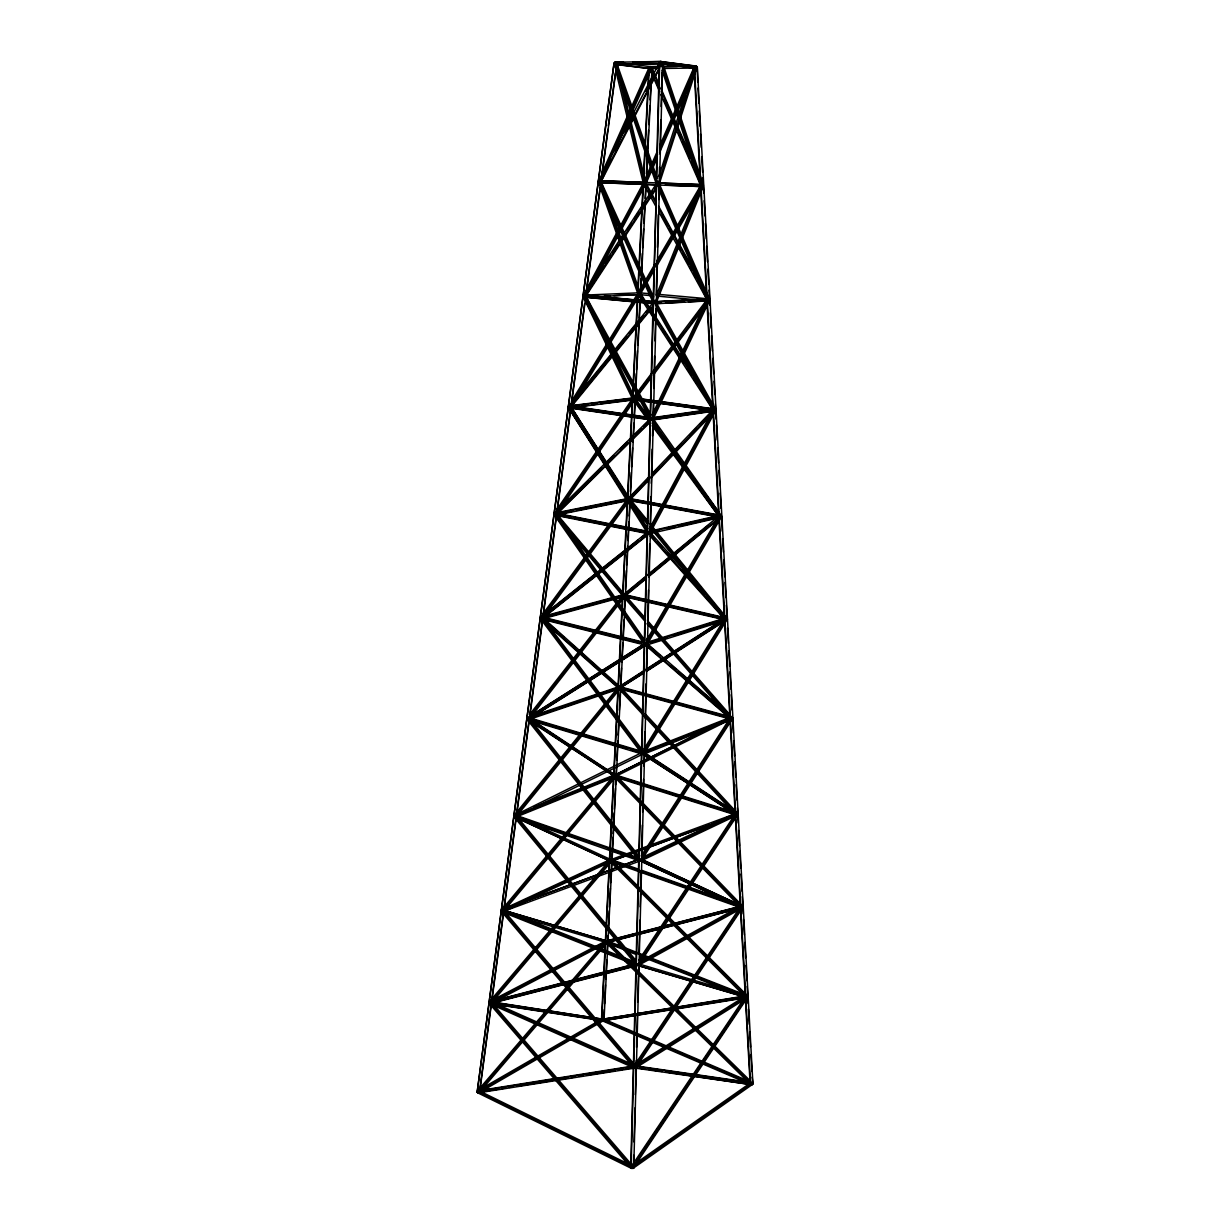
<?xml version="1.0" encoding="UTF-8"?>
<svg xmlns="http://www.w3.org/2000/svg" width="1230" height="1230" viewBox="0 0 1230 1230"><rect width="100%" height="100%" fill="white"/><g stroke="black" fill="none" stroke-linecap="round" stroke-linejoin="round"><path stroke-width="1.5" d="M477.763 1090.764L477.763 1092.84L631.682 1168.5L632.774 1167.731M478.931 1092.809L478.947 1091.348L603.361 1019.393L603.315 1020.746L480.592 1091.84M489.617 1001.604L489.632 1003.68L634.296 1068.04M490.816 1003.649L490.832 1002.143L607.282 941.304M503.055 911.814L503.085 910.277M515.678 817.197L515.708 815.582L520.966 813.476M528.685 719.627L528.716 717.982M555.945 515.155L555.991 513.387L629.529 498.688L629.468 500.364M630.821 1164.856L633.327 1068.255M633.419 1064.473L635.971 965.842M636.064 962.045L641.43 754.62M641.522 750.807L644.243 645.673M644.336 641.845L647.118 534.42M647.211 530.607L650.055 420.752M650.209 415.048L653.007 306.562M653.207 298.921L656.559 183.793L659.48 183.9L658.68 199.506M656.313 178.396L659.203 66.589M631.098 1168.039L659.711 62.284L662.663 62.423L633.742 1167.947L631.098 1168.039L630.775 1166.747M633.481 1164.748L633.727 1155.293M634.065 1142.04L634.957 1107.953M635.31 1094.7L636.002 1068.178M636.202 1060.598L636.371 1067.44L633.696 1067.517L633.373 1066.364M636.54 1047.33L637.432 1013.197M637.74 1001.82L638.631 967.687M638.97 954.388L639.861 920.178M640.215 906.879L641.107 872.685M641.507 857.479L642.352 825.084M642.69 811.754L643.536 779.374M643.89 766.029L644.182 754.605M644.289 750.792L644.781 731.681M645.135 718.305L646.027 683.911M646.38 670.535L647.026 645.688M647.134 641.86L647.226 638.016M647.58 624.594L648.487 590.077M648.84 576.655L649.686 544.044M650.04 530.653L650.931 496.566M651.27 483.298L652.161 449.211M652.515 435.958L652.899 420.814M653.053 415.11L653.345 403.701M653.745 388.465L654.591 356.116M654.99 340.894L655.836 308.546M656.19 295.185L657.081 260.745M657.435 247.338L658.281 214.82M659.234 178.519L659.526 167.142M659.88 153.888L660.771 119.771M661.11 106.518L662.001 72.416M623.579 62.253L614.631 62.315L651.254 66.712L651.177 68.68L616.046 64.314L616.122 62.3M749.255 1083.922L602.254 1020.777L603.254 1018.87M607.128 942.211L607.174 940.812L621.35 946.377M530.468 719.012L620.012 688.615L620.058 687.063L530.514 717.367M660.156 63.653L660.249 61.592L694.904 66.112M660.433 61.5L660.341 63.56L614.708 64.252L614.769 62.238L660.433 61.5L696.441 66.097L696.349 68.096L661.709 63.622L661.802 61.562L633.096 62.115M657.281 182.978L657.204 184.977L598.949 182.64M631.605 1166.225L631.543 1167.777L632.912 1168.454L752.13 1084.645L752.207 1083.215L632.989 1166.901L632.912 1168.454M695.104 66.02L695.012 68.034L663.032 68.45M713.907 410.974L714 409.175M601.516 1019.178L605.206 944.963M605.391 941.165L611.218 824.238M611.402 820.487L613.647 775.361M613.755 773.455L618.044 687.17M618.137 685.248L622.442 598.964M627.223 502.778L622.626 595.135L625.409 596.027M627.515 497.12L632.143 404.193M632.989 387.035L632.42 398.505L635.034 398.566M633.281 381.3L637.186 302.888M638.032 285.729L641.722 211.637M641.906 207.839L642.86 188.836M643.136 183.132L643.336 179.349M643.521 175.552L644.843 149.03M645.027 145.248L647.764 90.297M647.949 86.515L648.518 75.138M601.824 1018.609L605.529 944.333M613.801 778.329L605.621 942.426L607.928 942.38M618.398 686.279L622.795 597.888M622.903 596.012L627.608 501.655M627.884 495.967L633.281 387.65M633.481 383.806L637.878 295.723M643.659 179.657L637.97 293.816L640.646 293.893M643.844 175.859L649.24 67.712L652.054 67.835L646.596 175.967M603.776 1019.132L604.253 1009.615M604.545 1003.911L605.498 984.876M605.79 979.172L606.744 960.138M607.128 952.543L607.512 944.932M607.712 941.119L607.989 935.461M608.281 929.788L609.234 910.907M609.419 907.125L610.372 888.245M610.649 882.587L611.602 863.706M611.894 858.048L612.94 837.369M613.124 833.617L614.17 812.938M614.354 809.186L615.4 788.507M615.584 784.74L615.876 779.113M616.153 773.439L616.445 767.674M616.83 760.017L617.798 740.844M618.09 735.094L619.059 715.922M619.336 710.171L620.304 690.999M620.596 685.248L621.473 667.998M621.75 662.247L622.718 643.075M623.01 637.325L623.887 620.074M624.271 612.402L624.948 598.995M625.424 589.508L626.378 570.659M626.654 565.001L627.608 546.151M627.884 540.508L628.838 521.658M629.13 516L629.699 504.7M630.36 491.462L631.313 472.505M631.605 466.816L632.558 447.858M632.85 442.17L633.804 423.212M634.173 415.632L634.849 402.364M635.526 389.003L636.294 373.705M636.479 369.892L637.448 350.765M637.74 345.03L638.693 325.919M639.077 318.263L639.954 301.058M640.63 287.712L641.107 278.211M641.491 270.615L642.352 253.518M642.629 247.83L643.598 228.826M643.874 223.137L644.827 204.134M645.12 198.445L645.596 188.943M646.365 173.768L647.134 158.624M647.61 149.153L648.564 130.211M648.84 124.522L649.794 105.58M650.086 99.891L650.855 84.747M611.94 862.999L603.991 1020.47L601.731 1020.516M609.68 861.138L612.033 861.108L616.215 778.313M620.658 690.076L616.307 776.438L613.893 776.453L618.306 688.154L620.766 688.154M620.858 686.232L625.317 597.949M625.501 594.152L630.068 503.577M641.522 276.765L630.267 499.81L627.7 499.764M641.706 272.968L645.166 204.488M645.35 200.675L646.411 179.765M725.423 619.982L725.5 618.306M726.423 619.674L726.515 617.983M736.155 815.121L736.247 813.537M741.275 907.909L742.305 905.864M640.23 961.46L741.152 905.88L742.52 906.356L742.428 907.878L638.216 965.504M746.226 997.715L747.225 995.654L624.902 947.761M747.44 996.208L747.348 997.684L635.541 1068.009L635.602 1066.41L747.44 996.208L746.103 995.685M491.262 1005.233L479.608 1092.532L477.132 1092.378L614.062 62.991L616.922 63.453L571.304 405.408M479.808 1089.303L490.924 1005.909M491.677 1000.236L503.178 914.09M503.931 908.463L515.785 819.58M516.538 813.922L528.792 722.072M529.792 714.522L542.199 621.565M543.199 614.001L556.037 517.799M556.544 514.017L570.32 410.666L604.253 463.31M571.581 401.272L584.588 303.764M586.587 288.758L600.086 187.513M600.84 181.902L601.347 178.135M602.1 172.508L607.851 129.335M608.358 125.583L615.369 73.016M504.023 909.554L516.154 818.673M529.192 721.041L516.416 816.766L513.817 816.536L513.694 815.567M543.368 614.693L556.483 516.446M496.213 1004.556L603.115 1020.792L603.576 1019.332L495.475 1002.435M658.957 176.136L694.412 66.543L696.088 66.543L696.826 67.665L659.065 184.546M663.293 166.219L667.429 153.442M680.405 113.298L685.725 96.878M692.798 74.969L694.581 69.495M696.088 66.543L658.265 183.516L656.589 183.439M491.108 1002.081L490.586 1003.695L489.325 1003.188L489.848 1001.558M751.884 1084.722L752.406 1083.169L635.849 1066.364L635.249 1068.086L751.884 1084.722L665.907 1072.007M502.809 911.845L503.377 910.215M746.349 995.623L747.655 996.177L747.102 997.745L639.723 966.104M637.909 965.565L638.539 963.843L747.655 996.177M641.276 859.217L742.751 906.356L742.151 907.909L639.231 860.4M666.506 273.06L670.104 264.204M671.534 260.652L673.686 255.333M692.352 209.223L695.934 200.352M697.379 196.8L699.532 191.48M655.175 302.273L702.591 185.069L703.299 186.222L655.928 303.349M656.42 295.031L700.254 186.776M548.934 626.193L618.429 688.231L619.751 688.554L620.366 687.093L542.491 617.352L642.921 750.731M643.49 182.824L657.174 151.597M660.202 144.648L694.397 66.543L695.703 66.681M653.145 163.805L655.436 158.593M645.335 182.086L657.496 154.304M659.787 149.107L693.259 72.724M646.626 182.132L657.281 157.855M659.557 152.643L693.812 74.6M602.27 172.385L648.487 68.926M603.5 172.569L650.578 67.127L651.685 68.234M599.64 181.21L600.793 182.225L607.835 166.45M609.404 162.944L610.972 159.423M614.892 150.66L650.901 69.987M566.492 529.3L623.01 596.15L624.363 596.442L625.024 595.013L558.82 516.416M652.207 414.833L706.481 300.92M654.56 412.496L656.205 409.052M665.245 390.064L668.536 383.176M677.561 364.188L680.851 357.284M689.892 338.312L693.167 331.408M702.207 312.435L705.497 305.532M652.146 418.492L708.88 299.321L709.526 300.489L652.869 419.599L713.692 410.805M599.271 179.457L659.772 62.007L660.756 62.176M603.776 172.692L608.158 164.19M615.169 150.583L616.922 147.185M624.809 131.887L629.191 123.384M630.959 119.987L632.712 116.589M645.858 91.082L647.61 87.668M649.363 84.27L653.745 75.768M600.747 182.225L659.541 68.296M631.359 1168.239L489.34 1003.449L489.909 1002.373L632.02 1167.193M726.315 605.221L727.038 618.521L726.254 619.889L650.301 535.019M588.048 288.958L643.951 184.485M603.1 261.298L604.899 257.931M613.001 242.787L614.8 239.419M630.114 210.822L633.711 204.088M640.015 192.311L641.814 188.943M586.387 295.092L644.92 185.638M585.864 290.511L616.507 233.254M618.306 229.887L642.629 184.439M650.347 526.932L713.415 409.313L714.353 410.789L715.506 410.651L714.953 409.513L650.101 530.576M656.42 517.984L660.018 511.265M666.306 499.503L669.904 492.784M675.316 482.714L677.115 479.346M683.403 467.6L687.001 460.881M693.305 449.119L696.903 442.4M702.299 432.33L706.804 423.935M649.87 533.374L715.537 410.682M569.229 406.115L568.445 407.53L569.905 407.73M638.985 291.402L655.206 263.574M657.112 260.299L700.024 186.637M680.282 222.676L682.189 219.401M688.877 207.947L690.783 204.672M697.456 193.233L699.363 189.958M653.145 631.144L655.083 627.823M661.848 616.23L663.77 612.909M671.503 599.64L673.44 596.335M675.378 593.014L677.299 589.708M680.205 584.727L682.143 581.421M688.908 569.813L690.83 566.492M702.438 546.612L704.375 543.291M711.14 531.698L713.062 528.377M720.811 515.862L646.319 643.628L646.934 644.735L721.334 517.03L719.304 515.616L720.457 515.462M699.193 191.096L639.031 294.216L640.261 294.17L571.673 405.962M641.214 292.54L654.591 269.647M656.497 266.372L696.611 197.676M646.719 639.969L718.335 517.277M606.821 942.026L607.436 940.996L605.898 942.549L619.566 955.941M636.571 965.242L514.125 816.951L515.985 815.382M585.634 301.873L632.774 399.396L634.219 399.566L634.988 398.305M571.443 401.411L637.079 294.585M572.719 401.61L639.369 293.094L640.23 294.262M643.997 749.055L724.977 618.26M649.64 741.951L651.669 738.677M655.713 732.142L657.727 728.867M672.887 704.36L675.931 699.47M678.96 694.566L681.989 689.661M690.076 676.592L698.163 663.524M701.208 658.619L704.237 653.714M707.265 648.81L714.338 637.371M717.382 632.481L720.411 627.577M643.505 752.683L726.453 618.567L726.945 619.72L644.074 753.79M641.322 855.819L730.466 717.444M647.026 848.854L649.102 845.64M653.238 839.214L656.343 834.386M660.495 827.944L662.555 824.73M666.706 818.304L668.782 815.075M672.918 808.648L676.023 803.82M680.159 797.378L682.235 794.165M686.386 787.738L688.446 784.525M699.839 766.828L702.945 762M706.051 757.173L709.157 752.345M713.308 745.918L722.625 731.435M725.731 726.607L728.837 721.779M641.768 857.894L731.927 717.813L732.357 718.935L641.26 860.585M583.989 295.461L583.143 296.753L650.532 419.553L651.962 419.784M586.341 292.325L589.477 287.512M591.584 284.315L596.827 276.304M598.933 273.106L603.13 266.695M605.221 263.481L610.464 255.486M612.571 252.273L617.814 244.263M619.92 241.065L622.011 237.867M627.254 229.856L631.451 223.445M634.603 218.632L638.801 212.237M640.907 209.023L645.104 202.612M648.241 197.815L652.438 191.403M654.545 188.205L656.635 184.992M656.912 186.191L584.404 296.799L583.205 295.6L656.682 183.362L657.958 184.592L656.559 184.531L614.062 63.76L614.969 62.884L616.599 62.868L657.22 178.135M586.495 295.139L655.821 189.435M639.077 962.552L737.201 813.768L737.6 814.86L638.508 965.212M638.678 960.415L733.664 816.551M643.382 955.08L646.534 950.298M650.762 943.902L653.93 939.105M658.142 932.709L663.416 924.714M665.522 921.516L670.796 913.536M673.963 908.739L676.07 905.541M681.343 897.546L684.495 892.749M686.617 889.551L691.89 881.572M696.103 875.176L699.27 870.379M703.483 863.983L706.65 859.186M710.863 852.805L716.137 844.81M718.243 841.612L720.35 838.414M724.578 832.018L727.73 827.221M615.815 775.146L614.154 776.653L739.614 906.31M634.988 1064.504L739.845 907.709M635.433 1065.534L637.555 1062.366M639.677 1059.199L644.966 1051.281M648.133 1046.53L652.377 1040.196M655.544 1035.445L659.772 1029.126M662.955 1024.375L667.183 1018.04M670.365 1013.289L674.594 1006.955M677.761 1002.204L682.004 995.87M685.172 991.119L689.415 984.784M693.643 978.45L696.81 973.699M701.054 967.364L704.221 962.613M708.465 956.279L711.632 951.528M715.86 945.194L719.043 940.443M723.271 934.108L726.453 929.357M730.682 923.023L733.864 918.272M742.305 906.587L635.372 1066.671L635.818 1067.717L742.674 907.648L740.906 906.126M632.404 1164.918L744.811 997.515M637.109 1159.552L641.384 1153.171M644.597 1148.389L648.871 1142.024M653.145 1135.644L658.496 1127.664M660.633 1124.481L665.984 1116.517M669.197 1111.72L673.471 1105.355M677.745 1098.974L680.959 1094.193M683.096 1091.01L691.66 1078.249M693.797 1075.066L699.132 1067.087M702.345 1062.305L706.62 1055.924M710.909 1049.559L716.244 1041.579M718.397 1038.397L723.732 1030.417M725.869 1027.235L731.22 1019.27M735.494 1012.89L738.707 1008.108M557.421 513.248L634.911 399.535L634.127 398.366L557.651 510.558M556.375 510.281L632.85 398.166L634.926 399.443L650.993 378.133M540.447 618.705L541.231 617.552L642.875 752.683L641.983 753.806L540.447 618.705L541.8 618.921M750.731 1084.476L751.438 1083.461L606.513 941.519M745.918 997.499L747.533 995.854L614.231 862.461M542.707 614.17L626.731 500.241M543.968 614.523L629.13 498.965L629.806 500.103L545.874 614.093M640.077 859.509L639.246 860.616L527.07 719.365L527.793 718.228L638.877 858.017M633.973 396.737L706.174 300.72M640.891 389.003L648.917 378.348M655.79 369.2L668.397 352.457M675.285 343.308L683.311 332.654M692.475 320.476L701.638 308.284M633.742 399.566L650.947 376.703M653.238 373.659L707.173 302.057M653.284 375.073L706.066 305.055M740.937 907.679L742.628 906.08M529.423 714.861L623.087 594.859L624.333 595.182L624.948 596.304L530.192 717.859M529.484 716.767L624.333 595.182M514.786 816.474L514.125 815.398L618.521 686.924M515.985 816.935L515.339 815.859L619.736 687.293L620.289 688.4L517.184 815.459M735.801 814.875L737.57 813.322M653.607 304.948L569.582 407.668L568.506 406.33L653.637 302.088M575.64 398.72L613.34 352.595M616.983 348.136L626.7 336.236M629.145 333.253L637.647 322.844M640.077 319.877L643.736 315.403M646.165 312.435L648.594 309.453M571.858 406.023L653.391 306.378M501.548 910.016L614.124 775.161L615.323 775.561L615.83 776.637L504.577 910.123M503.962 909.062L615.323 775.561M627.884 500.087L628.822 498.95L648.026 522.596M492.323 1001.958L611.556 861.277L611.095 860.231L491.769 1000.928M489.909 1002.865L489.356 1001.835L609.926 859.785M478.747 1089.519L603.392 943.933M483.006 1086.152L486.742 1081.785M490.478 1077.418L494.214 1073.052M496.705 1070.146L501.686 1064.319M504.177 1061.413L517.876 1045.392M520.367 1042.486L524.103 1038.12M527.839 1033.754L530.33 1030.832M542.784 1016.288L545.274 1013.366M550.256 1007.555L552.747 1004.633M556.483 1000.267L560.219 995.9M563.955 991.534L566.446 988.628M572.673 981.34L575.163 978.434M578.899 974.068L582.636 969.701M585.126 966.78L597.58 952.235M600.071 949.314L602.562 946.408M479.177 1092.594L478.655 1091.594L607.02 941.504L605.883 941.027M480.423 1091.133L607.451 942.518M650.163 536.126L724.901 619.551L726.93 618.275L650.178 523.826M725.9 619.366L726.93 618.275M648.441 479.562L628.668 500.195L627.854 498.811L648.917 476.794M651.546 474.042L713.446 409.344M632.943 494.491L640.845 486.234M644.797 482.114L648.748 477.993M652.7 473.858L659.295 466.985M667.183 458.729L672.456 453.224M676.408 449.104L681.681 443.599M689.584 435.343L696.165 428.471M700.116 424.35L710.648 413.341M651.085 476.81L713.031 412.158M629.822 499.995L648.287 480.761M650.916 478.009L673.317 454.639M675.962 451.887L710.233 416.155M558.051 510.604L587.925 481.115M590.631 478.439L601.485 467.707M605.56 463.679L613.709 455.638M620.489 448.935L627.285 442.231M635.433 434.19L640.861 428.824M643.567 426.149L650.363 419.445M557.667 513.387L650.04 422.274M650.532 419.553L651.623 418.477L584.188 295.615L583.158 296.753L584.665 296.876M615.231 62.715L614.062 63.76L616.599 62.868L615.231 62.715L657.758 183.485L656.528 184.439M625.686 593.521L646.411 576.44M649.379 573.995L671.595 555.714M674.547 553.269L708.618 525.21M646.073 578.146L623.841 596.427L623.087 594.997L717.874 516.892L628.284 500.349L628.346 498.673L719.858 515.57M649.025 575.702L717.213 519.614M624.948 596.166L645.704 579.115M648.671 576.67L716.844 520.613M598.395 181.164L599.748 182.194L662.293 62.13L703.391 185.177L702.238 186.099L661.063 63.038L659.772 62.007M647.211 534.789L541.354 618.89L540.477 617.399L647.764 532.021M543.045 615.876L596.673 573.211M599.656 570.843L638.385 540.047M641.368 537.664L645.827 534.112M542.43 618.552L648.272 534.512M660.91 62.176L659.664 63.084L662.186 63.207M634.741 1164.026L749.316 1083.738M751.914 1084.045L751.007 1084.676L751.1 1083.246L602.3 1019.424M618.521 687.093L721.826 620.443M619.597 686.771L643.813 671.149M648.656 668.028L719.673 622.226M643.428 672.948L619.197 688.554L642.89 673.671M646.657 670.873L724.178 620.95M646.134 671.595L722.025 622.734M644.904 643.382L527.116 718.043L527.901 719.581L645.765 645.012M529.807 716.613L642.737 645.058M530.607 718.151L645.212 645.658M637.448 1063.765L744.473 996.7M614.062 62.991L477.132 1092.378M492.661 1083.584L502.624 1077.834M507.59 1074.943L517.553 1069.193M520.859 1067.271L525.84 1064.396M530.822 1061.521L534.143 1059.599M544.091 1053.833L555.699 1047.114M559.02 1045.192L564.001 1042.317M573.949 1036.567L578.93 1033.692M582.236 1031.77L592.199 1026.005M598.826 1022.176L602.147 1020.254L603.315 1020.746M602.254 1020.777L603.207 1020.223L632.943 1032.985M482.729 1087.889L600.532 1019.855M746.948 995.623L745.98 996.177L746.502 997.745M489.371 1002.158L636.679 963.889L637.34 965.581L489.971 1003.726L489.371 1002.158L490.463 1001.543M638.278 963.874L742.52 906.356M687.247 937.106L690.614 935.246M700.7 929.68L704.067 927.82M710.786 924.114L717.521 920.394M722.563 917.611L730.974 912.967M743.166 996.239L602.024 1019.363L602.5 1020.808L671.688 1009.338M509.85 992.518L523.35 985.461M530.099 981.94L536.849 978.404M568.921 961.645L590.861 950.175M494.183 1001.881L607.236 942.703M494.691 998.96L604.407 941.719M611.525 859.77L610.603 860.231L746.672 996.469M741.998 905.849L740.998 906.341L741.567 907.925M718.566 723.532L614.139 775.361L614.754 776.822L615.815 776.438M721.995 721.841L730.543 717.582M616.907 774.131L640.876 762.231M644.305 760.54L709.341 728.268M614.754 776.822L729.513 720.011M514.155 815.628L642.106 752.437L642.89 754.098L514.863 817.197L514.155 815.628L515.247 815.152M489.34 1003.449L490.524 1002.88M739.153 906.817L605.898 941.288L606.421 942.749L607.436 942.257L606.913 940.796L671.688 924.038M646.396 857.141L658.45 851.421M672.226 844.887L679.114 841.628M698.056 832.633L704.959 829.374M723.901 820.395L727.345 818.75M640.938 860.908L737.339 815.106L737.431 813.537L640.999 859.217M643.029 857.095L734.325 813.906M504.807 909.477L611.371 860.016L611.31 861.461L504.777 911.015M527.593 899.361L543.076 892.165M551.67 888.183L556.821 885.785M560.265 884.186L567.138 881.003M570.566 879.404L577.439 876.206M586.034 872.208L591.2 869.825M594.628 868.226L610.111 861.046M505.284 908.186L610.157 859.586M731.435 717.859L732.342 717.444M737.508 814.675L736.493 815.106L735.863 813.522M611.541 861.046L610.495 861.477L731.081 817.089M693.981 67.281L697.272 66.912L752.929 1084.137L750.531 1084.445M524.472 812.061L615.63 775.346L615.569 776.837L517.43 816.474M523.165 813.214L531.929 809.678M535.45 808.264L544.213 804.727M547.719 803.313L556.483 799.777M559.988 798.362L565.246 796.24M572.258 793.427L577.516 791.305M581.021 789.891L589.785 786.354M593.291 784.94L602.054 781.404M605.56 779.989L610.833 777.867M697.272 66.912L697.671 82.379M517.938 813.737L523.211 811.615M533.728 807.387L612.632 775.653M643.721 754.113L732.065 719.196L732.158 717.567L643.782 752.391M645.888 750.561L730.758 717.182M647.58 751.591L654.652 748.809M663.493 745.319L668.797 743.227M675.87 740.429L682.942 737.646M688.246 735.555L695.319 732.757M700.608 730.666L711.217 726.484M716.521 724.393L723.594 721.595M504.454 909.078L636.848 860.016M609.942 860.016L734.064 814.198M613.34 860.385L625.932 855.742M629.529 854.42L638.539 851.114M642.137 849.792L645.735 848.454M649.332 847.132L672.718 838.522M676.331 837.2L708.711 825.269M712.324 823.946L715.922 822.624M514.125 816.951L515.324 816.505M731.235 719.166L732.28 718.797M532.759 717.413L597.242 695.55M602.623 693.735L615.154 689.476M619.889 688.262L618.859 688.615L729.036 718.689M534.589 715.168L618.798 686.709M650.562 643.013L666.952 637.893M674.225 635.602L721.564 620.796M648.81 641.799L723.471 618.552M721.334 515.662L720.426 515.908L718.151 512.818M725.792 619.905L726.884 619.613L726.13 618.06M542.138 617.291L624.702 594.92L624.64 596.535L545.766 617.998M546.274 617.168L582.974 607.205M586.649 606.206L610.495 599.733M615.999 598.226L619.674 597.242M546.32 615.477L623.395 594.628M675.378 923.084L738.308 906.802M492.308 1001.066L632.205 964.689M492.907 1002.619L636.54 965.412M611.141 941.304L614.831 940.35M618.536 939.397L657.42 929.373M661.125 928.419L733.311 909.8M606.421 942.749L737.877 908.878M653.099 302.749L656.374 302.734M651.654 532.605L658.988 530.93M668.167 528.823L675.516 527.147M679.175 526.302L717.72 517.476M649.455 533.743L720.995 517.323L721.088 515.585L649.532 531.898M649.886 531.191L719.642 515.324M563.786 513.033L572.98 511.188M576.655 510.45L626.301 500.487M557.79 514.786L627.638 500.733M558.312 512.387L626.362 498.811M720.165 517.184L721.287 516.969M715.553 409.39L713.4 410.605L639.123 295.784M602.024 1019.363L744.089 996.485M675.485 1008.738L741.782 998.099M602.5 1020.808L742.705 998.345M478.608 1090.672L629.437 1066.61M481.038 1091.917L490.478 1090.426M494.245 1089.826L498.012 1089.227M501.794 1088.627L505.561 1088.027M509.328 1087.428L513.11 1086.843M516.877 1086.244L552.716 1080.555M558.374 1079.648L567.799 1078.157M571.566 1077.557L575.348 1076.957M579.115 1076.358L582.882 1075.758M586.664 1075.174L614.954 1070.684M618.721 1070.085L622.488 1069.485M626.27 1068.885L630.037 1068.286M652.423 419.999L715.168 411.005L715.245 409.206L652.5 418.108M652.915 417.616L713.784 409.006M582.098 406.054L587.771 405.346M591.553 404.87L597.226 404.147M601.009 403.671L633.158 399.627L708.28 410.19M574.026 407.453L634.526 399.812L634.588 398.074L572.181 405.869M570.797 405.669L633.235 397.89M745.734 997.422L748.163 997.13L747.717 995.946M646.227 645.888L730.389 718.751L732.926 718.474L732.465 717.644L646.965 643.398L646.165 645.012L731.727 719.15L732.45 717.628L733.311 732.972M707.265 300.059L709.572 299.628M709.541 299.305L707.296 300.366L681.128 240.68M700.962 185.73L703.314 185.499M640.215 293.032L639.246 293.094L706.358 396.798M655.851 303.533L661.617 303.226M665.445 303.011L684.618 301.965M688.462 301.75L707.634 300.704M655.452 303.779L709.126 300.843L709.203 298.967L655.529 301.842M655.944 301.596L707.711 298.844M604.391 296.061L610.065 295.784M613.847 295.615L634.634 294.631M590.677 296.907L639.815 294.57L639.892 292.771L585.526 295.077M708.311 300.535L709.51 300.489M639.062 964.873L636.341 964.935L636.018 963.951M615.907 64.391L657.727 63.776M649.947 66.651L659.357 66.512M663.108 66.466L687.585 66.128M649.778 66.728L658.604 66.681M662.37 66.635L677.423 66.435M692.475 66.22L696.441 66.097M657.389 68.511L649.87 68.619L616.415 64.56M702.422 185.146L703.314 185.177M702.053 186.176L703.299 186.222M600.271 182.701L645.366 184.316M658.557 185.023L702.853 186.606L702.945 184.685L658.634 183.024M600.332 180.749L645.427 182.44M599.01 180.702L700.823 184.592M644.09 184.269L660.525 184.915M665.153 185.115L700.731 186.53M598.026 181.471L601.116 181.917M638.631 292.725L653.622 294.078M658.45 294.354L707.127 298.706M638.57 294.539L653.545 295.892M656.513 296.015L694.735 299.613M586.848 295.369L653.453 301.565M654.191 301.811L583.758 295.246L583.697 297.137L654.114 303.749M586.787 297.26L653.376 303.503M583.158 295.554L584.45 295.692M696.857 67.665L694.397 66.543M661.986 63.883L694.812 68.111M634.449 397.92L638.201 398.428M641.952 398.951L711.294 408.514M712.124 408.913L633.373 398.043L633.312 399.781L656.866 402.763M585.834 296.461L582.805 295.877M660.618 403.286L705.59 409.529M639.554 1068.24L645.197 1069.055M648.963 1069.593L662.14 1071.468M638.247 1066.256L751.115 1082.569M572.058 406.207L650.47 417.647M571.996 408.022L650.393 419.538M492.984 1002.373L603.576 1019.332M498.704 1004.603L543.752 1011.46M547.504 1012.029L592.537 1018.886M596.289 1019.455L600.055 1020.024M651.654 67.281L650.716 67.143L653.76 74.077M568.46 406.254L569.736 406.469M631.267 498.811L720.872 515.339M631.205 500.487L646.134 503.239M649.87 503.931L659.203 505.668M662.924 506.36L713.323 515.693M555.899 513.141L645.627 530.883M648.225 531.883L554.715 513.371L554.684 515.139L648.149 533.728M557.728 515.262L570.797 517.861M574.548 518.614L645.566 532.713M627.869 498.704L629.13 498.965M626.424 595.059L722.794 617.137M723.655 617.875L623.533 594.92L623.472 596.535L721.702 619.136M628.207 597.104L646.734 601.362M650.455 602.208L665.276 605.621M670.827 606.897L720.857 618.398M543.921 617.429L642.737 642.014M645.335 643.305L540.893 617.291L540.846 618.982L645.258 645.089M543.891 619.136L640.799 643.336M725.669 618.075L727.499 619.197L724.439 618.767M621.78 687.216L730.113 716.69M527.055 719.227L528.408 719.596M618.921 687.063L729.129 717.075M621.719 688.769L643.751 694.781M647.41 695.78L671.288 702.284M678.622 704.283L702.484 710.802M706.158 711.801L726.361 717.305M618.736 688.262L620.012 688.615M540.447 617.245L541.692 617.598M652.961 418.923L650.101 418.861M640.184 966.057L745.795 997.192M517.446 916.181L607.036 942.734L605.806 942.288M528.654 717.582L639.984 750.854M505.745 910.846L606.298 940.812M505.207 910.769L607.528 941.258M532.267 720.334L577.869 734.003M581.529 735.094L627.146 748.763M630.79 749.854L639.908 752.591M617.322 775.515L731.758 811.385M734.433 812.969L614.508 775.346L614.447 776.853L734.341 814.552M620.904 778.16L640.876 784.433M644.505 785.57L677.192 795.841M682.65 797.547L731.681 812.953M639.246 859.032L640.738 859.509M641.968 753.636L737.031 815.106L737.677 813.553L644.09 752.422M527.086 717.859L529.023 719.365M639.031 858.079L515.647 815.136L514.494 815.598L639.738 859.232L639.662 860.923L514.463 817.197L514.432 815.152L515.708 815.582M517.43 817.366L541.015 825.591M544.644 826.852L593.613 843.934M608.127 849.008L638.97 859.755M613.047 860.216L638.186 869.087M641.768 870.363L735.125 903.327M610.265 860.031L741.367 906.387M616.584 862.937L621.965 864.844M643.505 872.454L684.787 887.061M691.967 889.598L736.832 905.48M610.218 861.477L739.476 907.263M742.751 906.356L643.351 860.293M514.125 815.398L515.339 815.859M646.995 957.309L606.206 941.319L606.159 942.718L623.887 949.683M650.547 958.693L744.534 995.531M614.216 944.994L623.072 948.468M630.16 951.251L635.48 953.342M654.975 960.984L663.846 964.458M667.383 965.858L679.79 970.716M683.342 972.1L692.198 975.59M695.75 976.974L722.333 987.398M627.438 951.082L636.294 954.557M639.846 955.956L744.442 997.007M504.807 910.461L634.572 961.875M637.017 963.905L501.886 910.292L501.855 911.845L636.956 965.535M513.663 915.535L552.762 931.064M558.097 933.17L565.2 935.999M572.304 938.828L577.639 940.935M584.742 943.764L590.077 945.87M597.18 948.699L602.515 950.821M609.619 953.634L618.505 957.171M622.057 958.57L630.944 962.106M601.931 1020.316L603.115 1020.792M605.006 1019.624L746.748 1080.355M602.193 1018.901L603.361 1019.393M639.938 1035.998L645.197 1038.243M657.435 1043.501L664.431 1046.499M667.936 1048.006L681.927 1054.002M685.433 1055.509L690.676 1057.769M694.181 1059.261L699.424 1061.521M702.93 1063.012L708.173 1065.272M711.678 1066.779L727.422 1073.529M732.665 1075.789L736.17 1077.28M750.792 1084.076L752.13 1084.645M490.801 1001.574L631.974 1064.211M489.663 1002.173L634.357 1066.456M518.645 1015.473L522.135 1017.026M548.273 1028.634L555.237 1031.739M581.375 1043.348L591.83 1047.991M614.477 1058.061L624.932 1062.705M642.675 861.999L739.107 906.618M518.891 818.796L611.095 861.477L611.633 859.985L516.431 815.951M517.584 818.38L609.849 861.062M489.356 1001.835L491.077 1003.434M478.916 1090.733L627.715 1163.672M477.778 1091.379L631.743 1166.947M492.569 1098.897L501.117 1103.095M514.801 1109.814L521.643 1113.165M562.679 1133.322L576.347 1140.026M478.655 1091.594L477.501 1090.979L478.024 1091.979M643.567 754.682L735.694 814.644L738.169 814.445L737.723 813.491M645.873 754.052L734.756 812.061M529.992 720.626L615.338 776.822L533.374 723.378M532.206 720.073L615.907 775.346M535.604 722.84L613.032 773.931M649.994 532.544L647.165 532.513M715.599 409.698L712.893 409.928M648.456 645.519L660.064 655.59M662.955 658.112L665.861 660.618M671.657 665.661L676.008 669.428M678.914 671.949L684.71 676.977M689.061 680.744L723.855 710.94M726.746 713.462L729.651 715.968M543.26 621.135L546.089 623.672M545.351 620.843L556.698 630.99M559.527 633.527L563.786 637.325M569.444 642.398L575.117 647.472M580.791 652.546L602.039 671.549M604.883 674.086L610.541 679.16M546.059 622.718L619.751 688.554M608.788 942.334L625.194 958.385M627.93 961.061L750.915 1081.462M622.303 958.616L749.362 1083.138M609.942 861.292L744.565 996.162M618.475 777.898L741.29 904.711M614.862 775.561L741.752 906.618M625.763 787.261L629.76 791.382M632.435 794.149L640.43 802.406M644.443 806.542L647.103 809.309M659.111 821.702L661.786 824.454M669.781 832.725L677.792 840.997M680.451 843.749L684.464 847.885M703.13 867.181L721.81 886.476M642.429 710.802L620.274 686.924L619.32 687.293L642.798 712.601M645.027 713.615L736.263 811.923M645.396 715.399L735.371 812.4M624.702 693.643L627.3 696.457M632.512 702.069L637.724 707.696M646.842 717.521L653.345 724.532M662.463 734.371L668.966 741.383M679.391 752.622L684.603 758.234M689.815 763.845L700.224 775.085M708.049 783.51L717.167 793.335M726.269 803.159L730.19 807.372M618.536 688.4L734.495 813.476M649.886 532.052L727.022 618.429M651.024 534.573L654.821 538.817M657.343 541.646L662.401 547.319M667.475 552.977L671.257 557.221M682.65 569.951L704.16 594.013M709.218 599.687L713.016 603.93M719.35 611.003L721.872 613.832M624.932 594.874L645.15 617.952M647.672 620.827L729.805 714.568M645.458 619.705L623.964 595.166L623.103 596.289L644.582 620.827M647.995 622.595L730.174 716.413M627.854 600.317L630.375 603.207M634.173 607.528L639.216 613.293M641.737 616.168L645.535 620.504M649.317 624.825L656.897 633.481M678.36 657.989L682.143 662.309M685.94 666.629L690.983 672.395M693.52 675.285L701.085 683.926M706.143 689.692L708.665 692.582M714.984 699.793L717.505 702.668M647.103 623.702L722.917 710.279M726.699 714.599L730.497 718.935M494.829 1006.14L631.928 1165.01M504.592 911.445L634.572 1064.58M634.649 1066.702L502.148 910.508L501.548 911.599L633.927 1067.763M558.62 517.615L622.442 593.275M561.772 522.289L624.363 596.442M556.667 517.661L560.342 522.027M517.2 816.858L636.079 960.645M514.786 815.828L636.125 962.69M629.791 498.734L647.779 520.874M652.823 528.5L723.624 615.661M640.83 514.601L648.026 523.457M656.405 533.789L660.003 538.217M662.401 541.169L664.8 544.121M668.382 548.549L670.78 551.486M689.953 575.102L692.352 578.054M631.482 504.515L647.057 523.703M651.854 529.623L702.207 591.645M708.203 599.025L711.801 603.453M714.2 606.405L724.993 619.689M531.406 720.857L638.877 856.003M555.499 513.725L556.344 514.832M546.289 624.533L554.376 635.28M564.755 649.086L572.826 659.818M583.205 673.625L591.276 684.357M601.67 698.163L606.282 704.298M621.273 724.239L624.732 728.837M647.088 643.782L644.289 643.767M634.895 398.213L648.533 416.755M654.222 424.488L664.461 438.387M666.737 441.478L669.012 444.568M691.767 475.472L697.456 483.205M704.283 492.477L717.92 511.019M649.855 420.014L633.911 398.366L632.866 399.489L648.794 421.137M652.131 423.105L682.865 464.863M685.141 467.969L694.243 480.33M699.932 488.064L706.758 497.351M712.447 505.084L715.86 509.727M633.834 399.335L636.11 402.425M638.385 405.516L646.334 416.324M654.298 427.133L659.987 434.866M667.936 445.675L672.487 451.856M674.763 454.946L677.023 458.037M684.987 468.845L690.66 476.563M698.625 487.388L704.298 495.106M713.4 507.467L717.951 513.633M652.192 425.765L718.166 515.432M653.699 421.244L659.219 429.101M665.861 438.526L669.182 443.231M674.716 451.087L680.236 458.944M686.878 468.369L692.413 476.21M697.933 484.066L704.575 493.491M710.11 501.348L713.431 506.053M653.053 421.352L720.58 517.154L721.426 515.77L652.884 418.338M652.761 422.69L718.105 515.309M557.436 515.016L644.766 640.169M555.084 513.663L644.643 642.06M562.033 523.98L564.216 527.116M581.667 552.132L583.835 555.268M589.293 563.079L594.751 570.904M608.927 591.23L612.202 595.92M617.645 603.745L623.103 611.556M637.278 631.897L640.553 636.587M554.223 514.817L644.781 644.735M641.245 294.616L700.07 385.482M710.387 401.426L712.447 404.609M642.152 298.905L646.273 305.286M650.393 311.651L653.499 316.433M656.589 321.214L658.65 324.397M661.74 329.179L664.83 333.96M667.921 338.742L672.057 345.123M674.117 348.305L678.237 354.671M681.328 359.452L683.388 362.635M687.509 369.015L691.644 375.396M693.705 378.579L696.795 383.36M699.885 388.142L702.976 392.908M706.082 397.69L710.202 404.07M606.298 466.508L620.612 488.817M623.687 493.599L626.762 498.381M629.898 498.842L571.719 407.899L647.872 528.777M571.274 409.298L574.333 414.095M577.408 418.877L580.468 423.658M588.647 436.419L591.707 441.201M608.051 466.724L610.095 469.906M619.29 484.266L622.365 489.048M626.454 495.429L628.484 498.611M570.935 409.313L572.98 412.511M577.07 418.892L579.115 422.075M588.309 436.419L590.354 439.617M598.533 452.363L602.608 458.744M604.653 461.927L607.728 466.724M610.787 471.505L613.862 476.287M615.892 479.469L619.982 485.85M622.026 489.033L629.191 500.195M647.626 530.637L569.398 406.407L568.46 407.56L647.626 533.343M610.326 471.874L613.37 476.717M633.65 508.928L635.679 512.157M639.738 518.599L641.768 521.827M568.091 406.561L571.043 407.284L556.729 514.571L553.838 513.71M502.747 910.523L503.347 911.584M656.328 308.361L713.323 410.543M655.959 302.165L715.629 409.467L714.692 410.759L655.867 305.148M680.667 348.936L682.527 352.287M703.99 390.817L705.866 394.169M651.054 414.971L586.418 297.26L590.446 305.855M588.155 303.441L590 306.793M595.535 316.879L597.38 320.246M601.07 326.965L604.76 333.684M636.125 390.832L637.97 394.2M643.505 404.286L645.35 407.637M646.719 184.5L655.821 201.136M658.557 206.133L699.532 281.009M704.083 289.327L705.897 292.648M645.75 184.469L655.774 202.781M658.511 207.778L704.067 291.049M648.164 190.542L649.978 193.879M661.802 215.496L667.26 225.474M669.089 228.795L670.904 232.116M679.098 247.092L680.913 250.413M682.727 253.734L688.185 263.712M690.015 267.048L691.829 270.369M693.643 273.69L695.473 277.027M697.287 280.348L701.838 288.666M703.652 291.987L706.389 296.968M643.551 183.854L656.297 207.163M659.034 212.16L706.389 298.706M730.359 718.735L729.913 717.905L735.094 811.846M644.243 752.699L641.476 752.714M600.348 326.396L634.157 396.598M587.971 303.718L634.219 399.566M601.578 182.901L653.607 297.014M599.456 181.118L654.668 302.257M618.582 223.737L620.95 228.934M598.349 182.225L653.499 303.287M652.438 69.034L659.372 84.87M660.91 88.391L695.611 167.572M655.283 77.552L659.849 87.96M661.371 91.435L675.808 124.399M677.33 127.874L699.378 178.196M651.777 71.786L654.083 77.059M655.621 80.58L658.711 87.607M664.092 99.922L672.579 119.264M674.117 122.785L675.654 126.29M678.745 133.332L681.051 138.606M682.588 142.126L689.523 157.947M691.06 161.468L693.382 166.742M694.919 170.263L696.457 173.784M698.778 179.057L700.316 182.563M650.055 69.879L658.542 89.252M660.864 94.525L700.193 184.3M658.865 189.804L679.59 237.175M659.08 183.454L709.618 299.336L708.588 300.474L658.742 186.345M691.398 260.606L693.689 265.865M742.797 906.202L743.258 907.279L740.768 907.556L735.755 816.612M641.445 859.386L641.799 860.216L638.724 859.416M631.344 1166.517L631.759 1167.516M600.271 187.637L638.001 294.108M601.424 182.978L603.976 190.189M608.435 202.827L640.307 293.109L639.508 294.231L602.469 189.497M599.917 182.286L601.193 185.899M752.929 1084.137L752.16 1077.173M662.094 70.31L700.27 184.239M633.435 1166.655L633.742 1167.947M615.892 71.14L643.029 181.932M617.06 64.713L618.413 70.264M621.104 81.349L645.427 181.071M617.506 71.14L644.597 181.994M540.047 617.491L542.876 618.475L529.438 719.15L526.671 718.059M611.802 859.924L612.033 861.108M501.117 910.139L501.225 911.245L503.777 911.461L491.523 1003.326L489.002 1003.157L488.925 1001.927M697.979 88.099L698.825 103.382M699.24 111.023L700.07 126.306M700.485 133.947L701.223 147.308M701.746 156.856L702.591 172.138M702.899 177.858L703.729 193.11M704.144 200.721L704.99 215.942M705.405 223.537L706.235 238.758M706.65 246.369L707.481 261.59M707.896 269.201L708.741 284.407M709.049 290.111L709.879 305.317M710.294 312.912L711.125 328.087M711.54 335.682L712.37 350.873M712.785 358.453L713.631 373.643M714.046 381.239L714.768 394.523M715.291 404.009L716.121 419.184M716.429 424.873L717.259 440.048M717.674 447.643L718.505 462.818M718.92 470.398L719.75 485.573M720.165 493.168L721.011 508.344M722.256 531.129L721.872 516.462L719.212 516.708L694.412 67.112M722.671 538.725L723.394 552.024M723.809 559.619L724.747 576.716M725.054 582.42L725.9 597.626M727.56 628.053L728.391 643.305M728.821 650.916L729.651 666.168M729.959 671.888L730.897 689.046M731.22 694.766L732.05 710.018M733.726 740.645L734.571 755.989M734.879 761.739L735.725 777.068M736.14 784.74L736.985 800.069M737.4 807.741L738.246 822.947M738.646 830.511L739.476 845.656M739.799 851.329L740.721 868.365M741.044 874.038L741.967 891.058M742.274 896.747L743.212 913.844M743.535 919.563L744.365 934.846M744.78 942.472L745.626 957.755M746.041 965.396L746.887 980.664M747.194 986.399L748.132 1003.495M748.44 1009.169L749.27 1024.283M749.685 1031.832L750.515 1046.945M750.93 1054.51L751.853 1071.514M719.319 518.614L724.778 617.552M724.993 621.365L730.251 716.829M730.466 720.626L735.555 812.83M740.875 909.477L745.626 995.516M745.841 999.314L750.423 1082.554M694.397 74.922L699.778 172.338M700.301 181.886L700.516 185.699M700.931 193.31L706.512 294.139M707.127 305.532L712.693 406.131M713.216 415.617L718.458 510.481M718.981 519.967L724.224 614.969M724.639 622.58L729.805 715.998M735.509 819.441L740.214 904.588M740.537 910.308L745.288 996.239M745.488 1000.021L749.977 1081.262M527.486 717.982L527.455 719.627L642.429 754.128L642.506 752.391L527.486 717.982M568.998 406.085L568.952 407.899L651.101 419.968L651.177 418.077L568.998 406.085M646.626 643.305L646.565 645.089L726.623 619.997L726.715 618.306L646.626 643.305M514.693 815.152L514.094 816.766L515.416 817.181L516.016 815.567L514.693 815.152M747.256 996.423L632.758 1167.162L633.189 1168.177L747.579 997.453L747.256 996.423M650.67 418.292L554.269 513.54L555.237 514.986L651.716 419.784L650.67 418.292M639.369 859.247L501.579 910.292L502.24 911.861L640.092 860.923L639.369 859.247M634.05 1066.41L477.517 1091.348L478.07 1092.901L634.649 1068.101L634.05 1066.41"/></g></svg>
